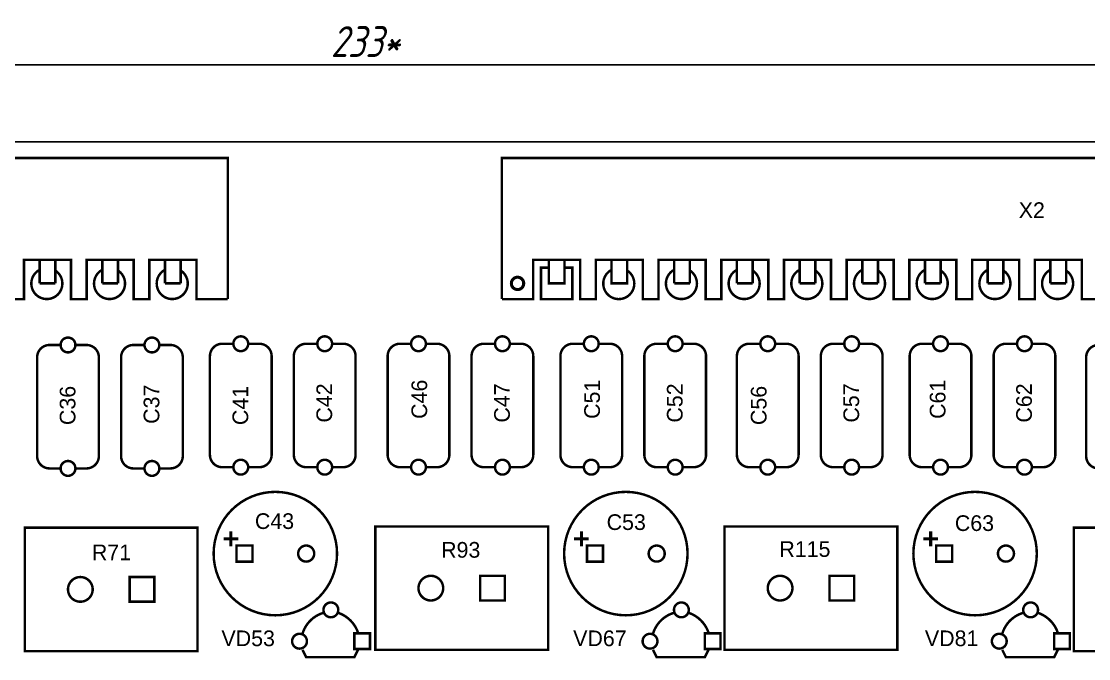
# Model space of a CAD drawing. Extents: x -76 to 472, y -275 to 339.
# Drawn here: x 12.1 to 98.6, y -90.1 to -38.4 of the extents above; entities that cross this region are included whole.
import ezdxf
from ezdxf.enums import TextEntityAlignment as Align

# ---------------------------------------------------------------- set-up
doc = ezdxf.new("R2010")
doc.units = 0
doc.header["$MEASUREMENT"] = 0
doc.layers.get('Defpoints').update_dxf_attribs({"linetype": 'CONTINUOUS'})
doc.layers.add('BOARD', color=173, linetype='CONTINUOUS')
doc.layers.add('TOP', color=7, linetype='CONTINUOUS')
doc.layers.add('РАЗМЕРЫ', color=7, linetype='CONTINUOUS', lineweight=25)
doc.styles.add('ГОСТ А', font='', dxfattribs={"oblique": 15})
doc.styles.get('ГОСТ А').set_extended_font_data('GOST 2.304 type A')
doc.dimstyles.new('ГОСТ', dxfattribs={"dimscale": 0, "dimtxt": 2.5, "dimasz": 3, "dimexe": 1.25, "dimexo": 0, "dimtad": 1, "dimtoh": 1, "dimdec": 1, "dimrnd": 0.5, "dimtxsty": 'ГОСТ А', "dimcen": 5, "dimadec": 1, "dimazin": 2, "dimtfac": 0.75, "dimtdec": 4, "dimtmove": 1, "dimatfit": 3, "dimfxl": 1, "dimtolj": 1, "dimarcsym": 0})

# ---------------------------------------------------------------- blocks, each defined once
blk = doc.blocks.new('*D21')
at = {"layer": 'Defpoints', "color": 0}
for p in [(156.418, -41.96), (-76.5, -48.21), (156.418, -48.21)]:
    blk.add_point(p, dxfattribs=at)
at = {"layer": 'РАЗМЕРЫ', "color": 0, "lineweight": -2}
for p, q in [((-76.5, -48.21), (-76.5, -40.71)), ((156.418, -48.21), (156.418, -40.71)), ((-73.5, -41.96), (153.418, -41.96))]:
    blk.add_line(p, q, dxfattribs=at)
at = {"layer": 'РАЗМЕРЫ', "color": 0}
for points in [[(-73.5, -41.46), (-73.5, -42.46), (-76.5, -41.96)], [(153.418, -42.46), (153.418, -41.46), (156.418, -41.96)]]:
    blk.add_solid(points, dxfattribs=at)
at = {"layer": 'РАЗМЕРЫ', "color": 0, "linetype": 'ByBlock', "insert": (39.959, -40.085), "char_height": 2.5, "attachment_point": 5, "style": 'ГОСТ А'}
blk.add_mtext('\\A1;233*', dxfattribs=at)

msp = doc.modelspace()

# ---------------------------------------------------------------- linework, layer by layer
at = {"layer": 'BOARD'}
msp.add_lwpolyline([(156.418, -151.08), (-76.5, -151.08), (-76.5, -48.21), (156.418, -48.21)], close=True, dxfattribs=at)
at = {"layer": 'TOP'}
for points, const_width in [([(-56.268, -60.945), (-56.268, -49.515), (28.822, -49.515), (28.822, -60.945)], 0.2), ([(51.032, -60.945), (51.032, -49.515), (136.122, -49.515), (136.122, -60.945)], 0.2), ([(28.822, -60.945), (26.282, -60.945), (26.282, -57.77), (22.472, -57.77), (22.472, -60.945), (21.202, -60.945), (21.202, -57.77), (17.392, -57.77), (17.392, -60.945), (16.122, -60.945), (16.122, -57.77), (12.312, -57.77), (12.312, -60.945), (11.042, -60.945)], 0.2), ([(13.579, -57.767), (13.579, -59.672)], 0.2), ([(14.849, -59.672), (14.849, -57.767)], 0.2), ([(18.659, -57.767), (18.659, -59.672)], 0.2), ([(19.929, -59.672), (19.929, -57.767)], 0.2), ([(23.739, -57.767), (23.739, -59.672)], 0.2), ([(25.009, -59.672), (25.009, -57.767)], 0.2), ([(99.292, -60.945), (98.022, -60.945), (98.022, -57.77), (94.212, -57.77), (94.212, -60.945), (92.942, -60.945), (92.942, -57.77), (89.132, -57.77), (89.132, -60.945), (87.862, -60.945), (87.862, -57.77), (84.052, -57.77), (84.052, -60.945), (82.782, -60.945), (82.782, -57.77), (78.972, -57.77), (78.972, -60.945), (77.702, -60.945), (77.702, -57.77), (73.892, -57.77), (73.892, -60.945), (72.622, -60.945), (72.622, -57.77), (68.812, -57.77), (68.812, -60.945), (67.542, -60.945), (67.542, -57.77), (63.732, -57.77), (63.732, -60.945), (62.462, -60.945), (62.462, -57.77), (58.652, -57.77), (58.652, -60.945), (57.382, -60.945), (57.382, -57.77), (53.572, -57.77), (53.572, -60.945), (51.032, -60.945)], 0.2), ([(54.842, -57.77), (54.842, -59.675), (56.112, -59.675), (56.112, -57.77)], 0.2), ([(59.922, -57.77), (59.922, -59.675), (61.192, -59.675), (61.192, -57.77)], 0.2), ([(64.999, -57.767), (64.999, -59.672)], 0.2), ([(66.269, -59.672), (66.269, -57.767)], 0.2), ([(70.079, -57.767), (70.079, -59.672)], 0.2), ([(71.349, -59.672), (71.349, -57.767)], 0.2), ([(75.159, -57.767), (75.159, -59.672)], 0.2), ([(76.429, -59.672), (76.429, -57.767)], 0.2), ([(80.239, -57.767), (80.239, -59.672)], 0.2), ([(81.509, -59.672), (81.509, -57.767)], 0.2), ([(85.319, -57.767), (85.319, -59.672)], 0.2), ([(86.589, -59.672), (86.589, -57.767)], 0.2), ([(90.399, -57.767), (90.399, -59.672)], 0.2), ([(91.669, -59.672), (91.669, -57.767)], 0.2), ([(95.479, -57.767), (95.479, -59.672)], 0.2), ([(96.749, -59.672), (96.749, -57.767)], 0.2), ([(56.112, -58.405), (56.747, -58.405), (56.747, -60.945), (54.207, -60.945), (54.207, -58.405), (54.842, -58.405)], 0.2), ([(13.579, -59.672), (14.849, -59.672)], 0.2), ([(18.659, -59.672), (19.929, -59.672)], 0.2), ([(23.739, -59.672), (25.009, -59.672)], 0.2), ([(64.999, -59.672), (66.269, -59.672)], 0.2), ([(70.079, -59.672), (71.349, -59.672)], 0.2), ([(75.159, -59.672), (76.429, -59.672)], 0.2), ([(80.239, -59.672), (81.509, -59.672)], 0.2), ([(85.319, -59.672), (86.589, -59.672)], 0.2), ([(90.399, -59.672), (91.669, -59.672)], 0.2), ([(95.479, -59.672), (96.749, -59.672)], 0.2), ([(26.377, -89.465), (12.377, -89.465), (12.377, -79.465), (26.377, -79.465), (26.377, -89.465)], 0.2), ([(54.777, -89.365), (40.777, -89.365), (40.777, -79.365), (54.777, -79.365), (54.777, -89.365)], 0.2), ([(83.077, -89.365), (69.077, -89.365), (69.077, -79.365), (83.077, -79.365), (83.077, -89.365)], 0.2), ([(111.377, -89.465), (97.377, -89.465), (97.377, -79.465), (111.377, -79.465), (111.377, -89.465)], 0.2), ([(28.477, -80.365), (29.677, -80.365)], 0.25), ([(29.077, -79.765), (29.077, -80.965)], 0.25), ([(56.877, -80.365), (58.077, -80.365)], 0.25), ([(57.477, -79.765), (57.477, -80.965)], 0.25), ([(85.177, -80.365), (86.377, -80.365)], 0.25), ([(85.777, -79.765), (85.777, -80.965)], 0.25), ([(30.827, -80.915), (30.827, -82.215), (29.527, -82.215), (29.527, -80.915), (30.827, -80.915), (30.827, -82.215), (29.527, -82.215)], 0.2), ([(59.227, -80.915), (59.227, -82.215), (57.927, -82.215), (57.927, -80.915), (59.227, -80.915), (59.227, -82.215), (57.927, -82.215)], 0.2), ([(87.527, -80.915), (87.527, -82.215), (86.227, -82.215), (86.227, -80.915), (87.527, -80.915), (87.527, -82.215), (86.227, -82.215)], 0.2), ([(22.877, -85.465), (20.877, -85.465), (20.877, -83.465), (22.877, -83.465), (22.877, -85.465)], 0.2), ([(51.277, -85.365), (49.277, -85.365), (49.277, -83.365), (51.277, -83.365), (51.277, -85.365)], 0.2), ([(79.577, -85.365), (77.577, -85.365), (77.577, -83.365), (79.577, -83.365), (79.577, -85.365)], 0.2), ([(39.082, -89.3), (40.352, -89.3), (40.352, -88.03), (39.082, -88.03), (39.082, -89.3)], 0.2), ([(67.482, -89.3), (68.752, -89.3), (68.752, -88.03), (67.482, -88.03), (67.482, -89.3)], 0.2), ([(95.782, -89.3), (97.052, -89.3), (97.052, -88.03), (95.782, -88.03), (95.782, -89.3)], 0.2), ([(39.377, -89.365), (39.077, -89.965), (35.177, -89.965), (34.877, -89.365)], 0.2), ([(67.777, -89.365), (67.477, -89.965), (63.577, -89.965), (63.277, -89.365)], 0.2), ([(96.077, -89.365), (95.777, -89.965), (91.877, -89.965), (91.577, -89.365)], 0.2)]:
    msp.add_lwpolyline(points, dxfattribs=dict(at, const_width=const_width))
for points, const_width in [([(13.57, -58.577, 3.654339), (14.849, -58.633)], 0.2), ([(18.65, -58.577, 3.654339), (19.929, -58.633)], 0.2), ([(23.73, -58.577, 3.654339), (25.009, -58.633)], 0.2), ([(59.913, -58.58, 3.654356), (61.192, -58.636)], 0.2), ([(64.99, -58.577, 3.654339), (66.269, -58.633)], 0.2), ([(70.07, -58.577, 3.654339), (71.349, -58.633)], 0.2), ([(75.15, -58.577, 3.654339), (76.429, -58.633)], 0.2), ([(80.23, -58.577, 3.654339), (81.509, -58.633)], 0.2), ([(85.31, -58.577, 3.654339), (86.589, -58.633)], 0.2), ([(90.39, -58.577, 3.654339), (91.669, -58.633)], 0.2), ([(95.47, -58.577, 3.654339), (96.749, -58.633)], 0.2), ([(52.302, -59.55, 1), (52.302, -59.8, 1), (52.302, -59.55)], 1), ([(15.877, -64.065, 1), (15.877, -65.265, 1), (15.877, -64.065)], 0.2), ([(22.677, -64.065, 1), (22.677, -65.265, 1), (22.677, -64.065)], 0.2), ([(29.877, -63.965, 1), (29.877, -65.165, 1), (29.877, -63.965)], 0.2), ([(36.677, -63.965, 1), (36.677, -65.165, 1), (36.677, -63.965)], 0.2), ([(44.277, -63.965, 1), (44.277, -65.165, 1), (44.277, -63.965)], 0.2), ([(51.077, -63.965, 1), (51.077, -65.165, 1), (51.077, -63.965)], 0.2), ([(58.277, -63.965, 1), (58.277, -65.165, 1), (58.277, -63.965)], 0.2), ([(65.077, -63.965, 1), (65.077, -65.165, 1), (65.077, -63.965)], 0.2), ([(72.577, -63.965, 1), (72.577, -65.165, 1), (72.577, -63.965)], 0.2), ([(79.377, -63.965, 1), (79.377, -65.165, 1), (79.377, -63.965)], 0.2), ([(86.577, -63.965, 1), (86.577, -65.165, 1), (86.577, -63.965)], 0.2), ([(93.377, -63.965, 1), (93.377, -65.165, 1), (93.377, -63.965)], 0.2), ([(15.277, -64.665), (14.377, -64.665, 0.414214), (13.377, -65.665), (13.377, -73.665, 0.414214), (14.377, -74.665), (15.277, -74.665)], 0.2), ([(16.477, -64.665), (17.377, -64.665, -0.414214), (18.377, -65.665), (18.377, -73.665, -0.414214), (17.377, -74.665), (16.477, -74.665)], 0.2), ([(22.077, -74.665), (21.177, -74.665, -0.414214), (20.177, -73.665), (20.177, -65.665, -0.414214), (21.177, -64.665), (22.077, -64.665)], 0.2), ([(23.277, -74.665), (24.177, -74.665, 0.414214), (25.177, -73.665), (25.177, -65.665, 0.414214), (24.177, -64.665), (23.277, -64.665)], 0.2), ([(29.277, -64.565), (28.377, -64.565, 0.414214), (27.377, -65.565), (27.377, -73.565, 0.414214), (28.377, -74.565), (29.277, -74.565)], 0.2), ([(30.477, -64.565), (31.377, -64.565, -0.414214), (32.377, -65.565), (32.377, -73.565, -0.414214), (31.377, -74.565), (30.477, -74.565)], 0.2), ([(36.077, -74.565), (35.177, -74.565, -0.414214), (34.177, -73.565), (34.177, -65.565, -0.414214), (35.177, -64.565), (36.077, -64.565)], 0.2), ([(37.277, -74.565), (38.177, -74.565, 0.414214), (39.177, -73.565), (39.177, -65.565, 0.414214), (38.177, -64.565), (37.277, -64.565)], 0.2), ([(43.677, -64.565), (42.777, -64.565, 0.414214), (41.777, -65.565), (41.777, -73.565, 0.414214), (42.777, -74.565), (43.677, -74.565)], 0.2), ([(44.877, -64.565), (45.777, -64.565, -0.414214), (46.777, -65.565), (46.777, -73.565, -0.414214), (45.777, -74.565), (44.877, -74.565)], 0.2), ([(50.477, -74.565), (49.577, -74.565, -0.414214), (48.577, -73.565), (48.577, -65.565, -0.414214), (49.577, -64.565), (50.477, -64.565)], 0.2), ([(51.677, -74.565), (52.577, -74.565, 0.414214), (53.577, -73.565), (53.577, -65.565, 0.414214), (52.577, -64.565), (51.677, -64.565)], 0.2), ([(57.677, -64.565), (56.777, -64.565, 0.414214), (55.777, -65.565), (55.777, -73.565, 0.414214), (56.777, -74.565), (57.677, -74.565)], 0.2), ([(58.877, -64.565), (59.777, -64.565, -0.414214), (60.777, -65.565), (60.777, -73.565, -0.414214), (59.777, -74.565), (58.877, -74.565)], 0.2), ([(64.477, -74.565), (63.577, -74.565, -0.414214), (62.577, -73.565), (62.577, -65.565, -0.414214), (63.577, -64.565), (64.477, -64.565)], 0.2), ([(65.677, -74.565), (66.577, -74.565, 0.414214), (67.577, -73.565), (67.577, -65.565, 0.414214), (66.577, -64.565), (65.677, -64.565)], 0.2), ([(71.977, -64.565), (71.077, -64.565, 0.414214), (70.077, -65.565), (70.077, -73.565, 0.414214), (71.077, -74.565), (71.977, -74.565)], 0.2), ([(73.177, -64.565), (74.077, -64.565, -0.414214), (75.077, -65.565), (75.077, -73.565, -0.414214), (74.077, -74.565), (73.177, -74.565)], 0.2), ([(78.777, -74.565), (77.877, -74.565, -0.414214), (76.877, -73.565), (76.877, -65.565, -0.414214), (77.877, -64.565), (78.777, -64.565)], 0.2), ([(79.977, -74.565), (80.877, -74.565, 0.414214), (81.877, -73.565), (81.877, -65.565, 0.414214), (80.877, -64.565), (79.977, -64.565)], 0.2), ([(85.977, -64.565), (85.077, -64.565, 0.414214), (84.077, -65.565), (84.077, -73.565, 0.414214), (85.077, -74.565), (85.977, -74.565)], 0.2), ([(87.177, -64.565), (88.077, -64.565, -0.414214), (89.077, -65.565), (89.077, -73.565, -0.414214), (88.077, -74.565), (87.177, -74.565)], 0.2), ([(92.777, -74.565), (91.877, -74.565, -0.414214), (90.877, -73.565), (90.877, -65.565, -0.414214), (91.877, -64.565), (92.777, -64.565)], 0.2), ([(93.977, -74.565), (94.877, -74.565, 0.414214), (95.877, -73.565), (95.877, -65.565, 0.414214), (94.877, -64.565), (93.977, -64.565)], 0.2), ([(100.277, -64.665), (99.377, -64.665, 0.414214), (98.377, -65.665), (98.377, -73.665, 0.414214), (99.377, -74.665), (100.277, -74.665)], 0.2), ([(15.877, -74.065, 1), (15.877, -75.265, 1), (15.877, -74.065)], 0.2), ([(22.677, -74.065, 1), (22.677, -75.265, 1), (22.677, -74.065)], 0.2), ([(29.877, -73.965, 1), (29.877, -75.165, 1), (29.877, -73.965)], 0.2), ([(36.677, -73.965, 1), (36.677, -75.165, 1), (36.677, -73.965)], 0.2), ([(44.277, -73.965, 1), (44.277, -75.165, 1), (44.277, -73.965)], 0.2), ([(51.077, -73.965, 1), (51.077, -75.165, 1), (51.077, -73.965)], 0.2), ([(58.277, -73.965, 1), (58.277, -75.165, 1), (58.277, -73.965)], 0.2), ([(65.077, -73.965, 1), (65.077, -75.165, 1), (65.077, -73.965)], 0.2), ([(72.577, -73.965, 1), (72.577, -75.165, 1), (72.577, -73.965)], 0.2), ([(79.377, -73.965, 1), (79.377, -75.165, 1), (79.377, -73.965)], 0.2), ([(86.577, -73.965, 1), (86.577, -75.165, 1), (86.577, -73.965)], 0.2), ([(93.377, -73.965, 1), (93.377, -75.165, 1), (93.377, -73.965)], 0.2), ([(32.677, -76.565, 1), (32.677, -86.565, 1), (32.677, -76.565)], 0.2), ([(61.077, -76.565, 1), (61.077, -86.565, 1), (61.077, -76.565)], 0.2), ([(89.377, -76.565, 1), (89.377, -86.565, 1), (89.377, -76.565)], 0.2), ([(35.177, -80.915, 1), (35.177, -82.215, 1), (35.177, -80.915)], 0.2), ([(35.177, -80.915, 1), (35.177, -82.215, 1), (35.177, -80.915)], 0.2), ([(63.577, -80.915, 1), (63.577, -82.215, 1), (63.577, -80.915)], 0.2), ([(63.577, -80.915, 1), (63.577, -82.215, 1), (63.577, -80.915)], 0.2), ([(91.877, -80.915, 1), (91.877, -82.215, 1), (91.877, -80.915)], 0.2), ([(91.877, -80.915, 1), (91.877, -82.215, 1), (91.877, -80.915)], 0.2), ([(16.877, -83.465, 1), (16.877, -85.465, 1), (16.877, -83.465)], 0.2), ([(45.277, -83.365, 1), (45.277, -85.365, 1), (45.277, -83.365)], 0.2), ([(73.577, -83.365, 1), (73.577, -85.365, 1), (73.577, -83.365)], 0.2), ([(37.177, -85.525, 1), (37.177, -86.725, 1), (37.177, -85.525)], 0.2), ([(65.577, -85.525, 1), (65.577, -86.725, 1), (65.577, -85.525)], 0.2), ([(93.877, -85.525, 1), (93.877, -86.725, 1), (93.877, -85.525)], 0.2), ([(34.877, -88.065, -0.256196), (36.577, -86.365)], 0.2), ([(37.777, -86.365, -0.22964), (39.377, -87.965)], 0.2), ([(63.277, -88.065, -0.256196), (64.977, -86.365)], 0.2), ([(66.177, -86.365, -0.22964), (67.777, -87.965)], 0.2), ([(91.577, -88.065, -0.256196), (93.277, -86.365)], 0.2), ([(94.477, -86.365, -0.22964), (96.077, -87.965)], 0.2), ([(34.637, -88.065, 1), (34.637, -89.265, 1), (34.637, -88.065)], 0.2), ([(63.037, -88.065, 1), (63.037, -89.265, 1), (63.037, -88.065)], 0.2), ([(91.337, -88.065, 1), (91.337, -89.265, 1), (91.337, -88.065)], 0.2)]:
    msp.add_lwpolyline(points, format="xyb", dxfattribs=dict(at, const_width=const_width))

# ---------------------------------------------------------------- texts
at = {"layer": 'TOP', "width": 1.019685}
for s, p in [('X2', (93.972, -54.377)), ('C43', (32.611, -79.571)), ('C53', (61.111, -79.652)), ('C63', (89.326, -79.734)), ('R71', (19.401, -82.1)), ('R93', (47.698, -81.897)), ('R115', (75.587, -81.833)), ('VD53', (30.477, -89.065)), ('VD67', (58.977, -89.065)), ('VD81', (87.477, -89.065))]:
    msp.add_text(s, height=1.27, dxfattribs=at).set_placement(p, align=Align.CENTER)
for s, p in [('C36', (16.477, -69.565)), ('C37', (23.277, -69.465)), ('C41', (30.477, -69.565)), ('C42', (37.277, -69.365)), ('C46', (44.977, -69.065)), ('C47', (51.677, -69.365)), ('C51', (58.977, -69.065)), ('C52', (65.677, -69.365)), ('C56', (72.477, -69.565)), ('C57', (79.977, -69.365)), ('C61', (86.977, -69.065)), ('C62', (93.977, -69.365))]:
    msp.add_text(s, height=1.27, rotation=90, dxfattribs=at).set_placement(p, align=Align.CENTER)

# ---------------------------------------------------------------- dimensions: what is measured, and where the dimension line sits
at = {"layer": 'РАЗМЕРЫ'}
dim = msp.add_linear_dim(base=(156.418, -41.96), p1=(-76.5, -48.21), p2=(156.418, -48.21), text='<>*', dimstyle='ГОСТ', override={"dimscale": 1, "dimlfac": 1, "dimtxsty": 'ГОСТ А', "dimsah": 1, "dimtolj": 1}, dxfattribs=at)
dim.commit()
dim.dimension.update_dxf_attribs({"geometry": '*D21', "text_midpoint": (39.959, -40.085)})

doc.saveas('drawing.dxf')
